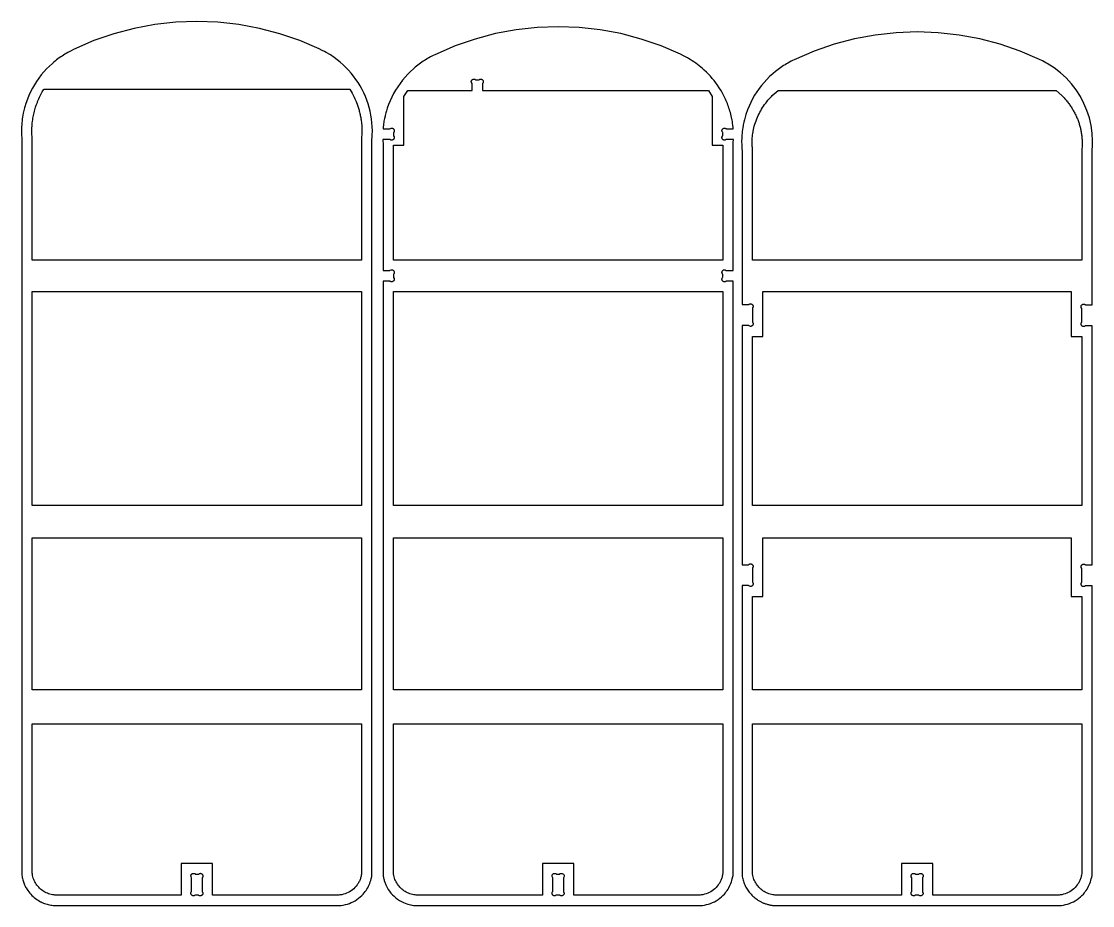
# Model space of a CAD drawing. Extents: x -1558 to 498, y -659 to 1005.
# Drawn here: x -114 to 498, y -659 to -154 of the extents above; entities that cross this region are included whole.
import ezdxf

# ---------------------------------------------------------------- set-up
doc = ezdxf.new("R2010")
doc.units = 0
doc.layers.add('SECTIONCUTEDGES', color=18, linetype='CONTINUOUS')

msp = doc.modelspace()

# ---------------------------------------------------------------- linework, layer by layer
at = {"layer": 'SECTIONCUTEDGES'}
for points in [[(-104.5, -655.57), (-103.72, -656.03), (-103.09, -656.37), (-102.77, -656.54), (-102.11, -656.85), (-101.45, -657.14), (-100.77, -657.4), (-100.09, -657.64), (-99.4, -657.85), (-98.71, -658.03), (-98.02, -658.2), (-97.32, -658.33), (-96.61, -658.44), (-95.9, -658.52), (-95.16, -658.59), (67.56, -658.59), (68.63, -658.49), (69.82, -658.31), (70.99, -658.07), (72.15, -657.75), (73.29, -657.37), (74.4, -656.91), (75.48, -656.39), (76.53, -655.81), (77.54, -655.16), (78.52, -654.45), (79.44, -653.69), (80.32, -652.87), (81.15, -652), (81.73, -651.32), (82.28, -650.62), (82.8, -649.89), (83.29, -649.14), (83.74, -648.37), (84.16, -647.58), (84.54, -646.77), (84.89, -645.95), (85.2, -645.11), (85.47, -644.26), (85.71, -643.4), (86.02, -641.93), (86.1, -641.46), (86.2, -640.53), (86.21, -221.26), (86.26, -219.93), (86.4, -217.93), (86.43, -216.82), (86.43, -216.15), (86.36, -213.93), (86.19, -211.71), (85.93, -209.5), (85.58, -207.3), (85.13, -205.12), (84.59, -202.96), (83.95, -200.83), (83.23, -198.73), (82.41, -196.66), (81.51, -194.62), (80.52, -192.63), (79.44, -190.68), (78.28, -188.78), (77.04, -186.93), (75.73, -185.14), (74.33, -183.4), (72.87, -181.73), (71.33, -180.12), (69.72, -178.58), (68.05, -177.11), (66.32, -175.71), (64.53, -174.39), (62.42, -172.97), (60.12, -171.59), (59.16, -171.07), (57.73, -170.34), (56.05, -169.53), (44.99, -164.79), (33.62, -160.87), (21.99, -157.81), (10.17, -155.6), (-1.78, -154.28), (-13.8, -153.83), (-25.82, -154.28), (-37.77, -155.6), (-49.6, -157.81), (-61.23, -160.87), (-72.6, -164.79), (-84.33, -169.85), (-85.69, -170.55), (-86.76, -171.12), (-87.59, -171.58), (-88.41, -172.06), (-89.22, -172.56), (-90.02, -173.07), (-90.82, -173.59), (-91.61, -174.12), (-92.38, -174.67), (-93.15, -175.24), (-93.91, -175.81), (-94.66, -176.4), (-95.59, -177.16), (-96.3, -177.76), (-98.06, -179.36), (-99.68, -180.97), (-101.23, -182.65), (-102.71, -184.41), (-104.1, -186.22), (-105.42, -188.1), (-106.64, -190.03), (-107.78, -192.02), (-108.83, -194.05), (-109.79, -196.13), (-110.65, -198.25), (-111.53, -200.76), (-112.07, -202.51), (-112.27, -203.23), (-112.63, -204.68), (-112.95, -206.13), (-113.2, -207.39), (-113.38, -208.46), (-113.54, -209.52), (-113.68, -210.59), (-113.79, -211.66), (-113.89, -212.74), (-113.98, -214.1), (-114.01, -214.93), (-114.03, -216.32), (-114.01, -217.62), (-113.94, -218.84), (-113.84, -220.26), (-113.81, -221.49), (-113.81, -640.53), (-113.77, -640.94), (-113.73, -641.3), (-113.64, -641.94), (-113.53, -642.57), (-113.4, -643.2), (-113.25, -643.82), (-113.08, -644.44), (-112.89, -645.05), (-112.67, -645.65), (-112.44, -646.25), (-112.18, -646.84), (-111.91, -647.42), (-111.61, -647.99), (-111.3, -648.55), (-110.83, -649.32), (-110.33, -650.06), (-109.79, -650.78), (-109.23, -651.48), (-108.63, -652.15), (-108.01, -652.79), (-107.36, -653.41), (-106.68, -654), (-105.97, -654.55), (-105.25, -655.08)], [(102.98, -656.25), (104.14, -656.82), (106.02, -657.56), (106.65, -657.77), (107.53, -658.02), (108.31, -658.2), (108.99, -658.33), (109.89, -658.47), (110.12, -658.49), (111.02, -658.58), (111.15, -658.59), (273.87, -658.59), (274.94, -658.49), (276.13, -658.31), (277.3, -658.07), (278.46, -657.75), (279.6, -657.37), (280.71, -656.91), (281.8, -656.39), (282.84, -655.81), (283.86, -655.16), (284.83, -654.45), (285.76, -653.69), (286.63, -652.87), (287.46, -652), (288.04, -651.32), (288.59, -650.62), (289.11, -649.89), (289.6, -649.14), (290.05, -648.37), (290.47, -647.58), (290.86, -646.77), (291.2, -645.95), (291.51, -645.11), (291.79, -644.26), (292.02, -643.4), (292.33, -641.93), (292.43, -641.34), (292.51, -640.67), (292.52, -640.53), (292.52, -302.03), (292.52, -302.03), (288.65, -302.03), (288.61, -302.05), (288.58, -302.1), (288.48, -302.18), (288.35, -302.27), (288.28, -302.31), (288.13, -302.38), (287.98, -302.42), (287.9, -302.44), (287.74, -302.47), (287.58, -302.47), (287.49, -302.47), (287.33, -302.45), (287.17, -302.41), (287.02, -302.35), (286.87, -302.28), (286.8, -302.24), (286.64, -302.12), (286.56, -302.05), (286.48, -301.97), (286.41, -301.89), (286.35, -301.8), (286.29, -301.7), (286.24, -301.6), (286.19, -301.5), (286.16, -301.4), (286.13, -301.29), (286.11, -301.18), (286.1, -301.07), (286.09, -300.97), (286.11, -300.82), (286.12, -300.77), (286.17, -300.62), (286.24, -300.48), (286.5, -300), (286.54, -299.91), (286.53, -298.15), (286.51, -298.11), (286.47, -298.09), (286.37, -297.98), (286.33, -297.91), (286.25, -297.78), (286.22, -297.72), (286.16, -297.54), (286.13, -297.4), (286.1, -297.18), (286.11, -296.96), (286.13, -296.81), (286.16, -296.68), (286.21, -296.54), (286.27, -296.41), (286.34, -296.29), (286.42, -296.17), (286.52, -296.07), (286.62, -295.97), (286.73, -295.88), (286.85, -295.8), (286.98, -295.74), (287.11, -295.68), (287.31, -295.63), (287.38, -295.62), (287.52, -295.61), (287.66, -295.62), (287.79, -295.65), (287.92, -295.69), (288.43, -295.95), (288.64, -296.04), (292.52, -296.04), (292.52, -296.04), (292.53, -223.79), (292.56, -222.97), (292.65, -221.18), (288.62, -221.19), (288.48, -221.25), (287.92, -221.53), (287.79, -221.58), (287.66, -221.6), (287.59, -221.61), (287.45, -221.61), (287.31, -221.59), (287.11, -221.54), (286.98, -221.49), (286.85, -221.42), (286.73, -221.34), (286.62, -221.25), (286.52, -221.16), (286.42, -221.05), (286.34, -220.93), (286.27, -220.81), (286.21, -220.68), (286.16, -220.55), (286.12, -220.34), (286.1, -220.12), (286.11, -219.97), (286.14, -219.75), (286.21, -219.54), (286.24, -219.47), (286.31, -219.34), (286.42, -219.19), (286.53, -219.08), (286.54, -219.06), (286.53, -217.27), (286.46, -217.14), (286.21, -216.7), (286.15, -216.55), (286.12, -216.46), (286.1, -216.3), (286.09, -216.2), (286.11, -216.04), (286.13, -215.93), (286.16, -215.82), (286.2, -215.72), (286.24, -215.62), (286.29, -215.52), (286.35, -215.43), (286.41, -215.34), (286.48, -215.25), (286.56, -215.17), (286.64, -215.1), (286.73, -215.03), (286.87, -214.94), (286.94, -214.91), (287.09, -214.84), (287.25, -214.79), (287.41, -214.76), (287.58, -214.75), (287.74, -214.76), (287.9, -214.78), (288.06, -214.82), (288.21, -214.88), (288.35, -214.95), (288.48, -215.04), (288.62, -215.18), (288.66, -215.19), (292.5, -215.19), (292.46, -214.62), (292.29, -212.92), (292.19, -212.07), (292.05, -211.1), (291.88, -210.06), (291.81, -209.72), (291.6, -208.69), (291.37, -207.67), (291.14, -206.79), (290.91, -205.91), (290.65, -205.04), (290.39, -204.17), (290.1, -203.31), (289.81, -202.45), (289.5, -201.6), (289.17, -200.75), (288.83, -199.91), (288.48, -199.07), (288.11, -198.24), (287.73, -197.42), (287, -195.94), (286.21, -194.48), (285.39, -193.05), (284.51, -191.65), (283.59, -190.27), (282.63, -188.93), (281.62, -187.62), (280.57, -186.34), (279.48, -185.1), (278.35, -183.9), (277.18, -182.73), (275.97, -181.6), (275.04, -180.77), (274.08, -179.96), (273.1, -179.18), (272.11, -178.41), (271.1, -177.67), (270.08, -176.95), (269.03, -176.25), (267.97, -175.58), (266.9, -174.93), (266.36, -174.61), (265.26, -174), (264.15, -173.41), (262.36, -172.52), (251.31, -167.78), (239.94, -163.87), (228.31, -160.8), (216.48, -158.6), (204.53, -157.27), (192.51, -156.83), (180.49, -157.27), (168.54, -158.6), (156.72, -160.8), (145.09, -163.87), (133.72, -167.78), (122.06, -172.81), (121.19, -173.24), (120.39, -173.66), (119.56, -174.11), (118.73, -174.58), (117.91, -175.06), (117.09, -175.55), (116.29, -176.06), (115.49, -176.58), (114.71, -177.12), (113.93, -177.67), (113.16, -178.23), (112.4, -178.8), (111.66, -179.39), (110.87, -180.03), (109.95, -180.81), (108.25, -182.35), (106.63, -183.96), (105.08, -185.65), (103.6, -187.4), (102.21, -189.21), (100.9, -191.09), (99.67, -193.02), (98.53, -195.01), (97.48, -197.04), (96.53, -199.12), (95.66, -201.24), (94.9, -203.4), (94.42, -204.9), (94.08, -206.1), (93.72, -207.49), (93.64, -207.84), (93.33, -209.24), (93.05, -210.7), (92.98, -211.15), (92.75, -212.75), (92.58, -214.46), (92.53, -215.19), (96.45, -215.16), (97.1, -214.84), (97.23, -214.79), (97.37, -214.77), (97.5, -214.76), (97.57, -214.76), (97.71, -214.77), (97.91, -214.83), (98.05, -214.88), (98.17, -214.95), (98.29, -215.03), (98.4, -215.11), (98.51, -215.21), (98.6, -215.32), (98.68, -215.44), (98.75, -215.56), (98.81, -215.69), (98.86, -215.82), (98.91, -216.03), (98.92, -216.11), (98.92, -216.33), (98.9, -216.55), (98.86, -216.69), (98.78, -216.9), (98.63, -217.15), (98.51, -217.27), (98.49, -217.31), (98.49, -219.08), (98.56, -219.23), (98.83, -219.72), (98.89, -219.86), (98.92, -220.01), (98.93, -220.17), (98.91, -220.33), (98.89, -220.44), (98.86, -220.55), (98.83, -220.65), (98.78, -220.75), (98.73, -220.85), (98.68, -220.94), (98.61, -221.03), (98.54, -221.12), (98.46, -221.2), (98.38, -221.27), (98.29, -221.34), (98.15, -221.42), (98.01, -221.5), (97.85, -221.55), (97.69, -221.59), (97.53, -221.61), (97.36, -221.62), (97.2, -221.6), (97.04, -221.57), (96.97, -221.55), (96.82, -221.49), (96.67, -221.42), (96.54, -221.33), (96.47, -221.27), (96.42, -221.21), (96.38, -221.18), (92.37, -221.18), (92.5, -224.2), (92.51, -224.48), (92.51, -296.04), (96.37, -296.04), (96.42, -296.03), (96.64, -295.93), (97.11, -295.69), (97.24, -295.65), (97.37, -295.62), (97.44, -295.61), (97.58, -295.61), (97.72, -295.63), (97.92, -295.68), (98.05, -295.74), (98.18, -295.8), (98.3, -295.88), (98.41, -295.97), (98.51, -296.07), (98.61, -296.17), (98.69, -296.29), (98.76, -296.41), (98.82, -296.54), (98.87, -296.68), (98.91, -296.89), (98.93, -297.03), (98.92, -297.25), (98.9, -297.4), (98.85, -297.61), (98.82, -297.68), (98.76, -297.82), (98.72, -297.88), (98.57, -298.08), (98.52, -298.11), (98.5, -298.15), (98.5, -299.94), (98.57, -300.08), (98.84, -300.57), (98.88, -300.67), (98.92, -300.82), (98.93, -300.92), (98.94, -301.02), (98.92, -301.18), (98.9, -301.29), (98.87, -301.4), (98.84, -301.5), (98.79, -301.6), (98.74, -301.7), (98.68, -301.8), (98.62, -301.89), (98.55, -301.97), (98.47, -302.05), (98.39, -302.12), (98.3, -302.19), (98.16, -302.28), (98.01, -302.35), (97.86, -302.41), (97.78, -302.43), (97.62, -302.46), (97.45, -302.47), (97.37, -302.47), (97.21, -302.46), (97.05, -302.42), (96.98, -302.4), (96.83, -302.34), (96.75, -302.31), (96.61, -302.23), (96.48, -302.13), (96.43, -302.06), (96.37, -302.03), (92.51, -302.03), (92.52, -640.67), (92.58, -641.25), (92.66, -641.88), (92.74, -642.38), (92.84, -642.88), (92.95, -643.37), (93.07, -643.86), (93.21, -644.35), (93.36, -644.84), (93.52, -645.32), (93.69, -645.8), (93.88, -646.27), (94.08, -646.73), (94.29, -647.2), (94.82, -648.23), (95.5, -649.35), (96.23, -650.41), (97.02, -651.42), (97.88, -652.38), (98.8, -653.28), (99.77, -654.12), (100.8, -654.9), (101.87, -655.61)], [(305.41, -654.57), (306, -655), (306.61, -655.41), (306.96, -655.63), (307.31, -655.84), (307.67, -656.05), (308.03, -656.25), (308.4, -656.44), (308.77, -656.62), (309.14, -656.8), (309.52, -656.97), (309.9, -657.13), (310.28, -657.28), (310.67, -657.43), (311.05, -657.56), (311.44, -657.69), (311.83, -657.81), (312.22, -657.92), (312.61, -658.03), (313.01, -658.12), (313.4, -658.21), (313.8, -658.29), (314.2, -658.36), (314.6, -658.42), (315, -658.47), (315.41, -658.52), (316.09, -658.58), (478.92, -658.59), (479.99, -658.49), (481.18, -658.31), (482.35, -658.07), (483.51, -657.75), (484.65, -657.37), (485.76, -656.91), (486.84, -656.39), (487.89, -655.81), (488.9, -655.16), (489.88, -654.45), (490.8, -653.69), (491.68, -652.87), (492.51, -652), (493.09, -651.32), (493.64, -650.62), (494.16, -649.89), (494.65, -649.14), (495.1, -648.37), (495.52, -647.58), (495.9, -646.77), (496.25, -645.95), (496.56, -645.11), (496.83, -644.26), (497.07, -643.4), (497.31, -642.29), (497.46, -641.46), (497.55, -640.72), (497.56, -640.53), (497.56, -476.08), (493.75, -476.08), (493.72, -476.1), (493.17, -476.4), (493.05, -476.46), (492.93, -476.49), (492.77, -476.52), (492.57, -476.52), (492.49, -476.51), (492.34, -476.48), (492.19, -476.43), (492.05, -476.37), (491.91, -476.29), (491.73, -476.16), (491.65, -476.08), (491.53, -475.95), (491.45, -475.83), (491.37, -475.7), (491.32, -475.56), (491.27, -475.43), (491.24, -475.28), (491.22, -475.14), (491.21, -474.99), (491.22, -474.84), (491.25, -474.7), (491.32, -474.46), (491.41, -474.26), (491.52, -474.11), (491.62, -474.01), (491.65, -473.97), (491.65, -466.23), (491.63, -466.15), (491.3, -465.57), (491.26, -465.47), (491.22, -465.32), (491.21, -465.22), (491.21, -465.12), (491.22, -464.96), (491.24, -464.85), (491.27, -464.74), (491.31, -464.64), (491.35, -464.54), (491.4, -464.44), (491.46, -464.34), (491.53, -464.25), (491.6, -464.17), (491.67, -464.09), (491.76, -464.02), (491.91, -463.9), (492.06, -463.82), (492.21, -463.76), (492.37, -463.71), (492.45, -463.69), (492.61, -463.67), (492.77, -463.67), (492.85, -463.67), (493.01, -463.7), (493.17, -463.74), (493.32, -463.79), (493.46, -463.87), (493.53, -463.91), (493.69, -464.03), (493.74, -464.09), (493.77, -464.11), (497.56, -464.11), (497.56, -327.63), (493.76, -327.63), (493.68, -327.66), (493.17, -327.95), (492.97, -328.03), (492.81, -328.06), (492.57, -328.06), (492.41, -328.04), (492.34, -328.03), (492.19, -327.98), (492.12, -327.95), (491.98, -327.88), (491.85, -327.8), (491.73, -327.71), (491.65, -327.63), (491.53, -327.49), (491.45, -327.37), (491.37, -327.25), (491.32, -327.11), (491.27, -326.97), (491.24, -326.83), (491.22, -326.69), (491.21, -326.54), (491.22, -326.39), (491.25, -326.25), (491.28, -326.12), (491.36, -325.93), (491.44, -325.76), (491.53, -325.64), (491.63, -325.55), (491.64, -325.53), (491.65, -317.76), (491.62, -317.68), (491.35, -317.21), (491.28, -317.07), (491.25, -316.97), (491.22, -316.82), (491.21, -316.77), (491.21, -316.61), (491.22, -316.5), (491.24, -316.4), (491.27, -316.29), (491.31, -316.18), (491.35, -316.08), (491.4, -315.99), (491.46, -315.89), (491.53, -315.8), (491.65, -315.66), (491.76, -315.57), (491.84, -315.5), (491.98, -315.41), (492.13, -315.34), (492.21, -315.31), (492.37, -315.26), (492.53, -315.23), (492.69, -315.22), (492.85, -315.22), (493.01, -315.25), (493.09, -315.26), (493.25, -315.31), (493.39, -315.38), (493.53, -315.46), (493.66, -315.56), (493.72, -315.62), (493.75, -315.65), (493.76, -315.66), (497.56, -315.66), (497.57, -227.26), (497.58, -226.83), (497.65, -225.34), (497.75, -223.85), (497.79, -222.79), (497.79, -222.14), (497.55, -217.69), (496.94, -213.29), (495.95, -208.95), (494.59, -204.71), (492.87, -200.61), (490.8, -196.67), (488.4, -192.92), (485.69, -189.39), (482.69, -186.11), (479.41, -183.09), (475.89, -180.37), (471.9, -177.82), (471.13, -177.38), (469.11, -176.34), (467.41, -175.52), (456.35, -170.77), (444.98, -166.86), (433.35, -163.79), (421.53, -161.59), (409.58, -160.26), (397.56, -159.82), (385.54, -160.26), (373.59, -161.59), (361.76, -163.79), (350.13, -166.86), (338.76, -170.77), (327.26, -175.73), (326.46, -176.12), (325.55, -176.59), (324.6, -177.1), (323.77, -177.57), (322.95, -178.05), (322.14, -178.54), (321.34, -179.05), (320.54, -179.58), (319.75, -180.11), (318.98, -180.66), (318.21, -181.22), (317.45, -181.8), (316.7, -182.38), (315.38, -183.47), (315.16, -183.67), (313.3, -185.34), (311.68, -186.96), (310.12, -188.64), (308.65, -190.39), (307.26, -192.21), (305.94, -194.08), (304.72, -196.02), (303.58, -198), (302.53, -200.04), (301.57, -202.12), (300.71, -204.24), (299.77, -206.92), (299.29, -208.5), (298.91, -209.94), (298.56, -211.39), (298.26, -212.85), (298.16, -213.38), (297.98, -214.44), (297.82, -215.51), (297.68, -216.58), (297.56, -217.65), (297.47, -218.72), (297.38, -220.09), (297.36, -220.64), (297.33, -222.03), (297.33, -222.79), (297.36, -223.81), (297.39, -224.42), (297.45, -225.23), (297.53, -226.66), (297.55, -227.47), (297.55, -315.52), (301.35, -315.52), (301.4, -315.48), (301.44, -315.44), (301.52, -315.37), (301.65, -315.28), (301.8, -315.21), (301.87, -315.18), (302.02, -315.13), (302.18, -315.09), (302.34, -315.08), (302.42, -315.08), (302.59, -315.09), (302.75, -315.12), (302.91, -315.17), (302.99, -315.2), (303.13, -315.27), (303.27, -315.36), (303.36, -315.43), (303.46, -315.52), (303.59, -315.67), (303.65, -315.75), (303.71, -315.85), (303.76, -315.95), (303.81, -316.05), (303.84, -316.15), (303.87, -316.26), (303.89, -316.37), (303.9, -316.48), (303.91, -316.63), (303.89, -316.73), (303.85, -316.88), (303.79, -317.03), (303.49, -317.56), (303.46, -317.64), (303.46, -325.37), (303.49, -325.42), (303.56, -325.48), (303.6, -325.52), (303.67, -325.62), (303.74, -325.75), (303.79, -325.87), (303.87, -326.11), (303.89, -326.26), (303.9, -326.4), (303.9, -326.55), (303.88, -326.69), (303.85, -326.84), (303.8, -326.98), (303.74, -327.11), (303.67, -327.24), (303.59, -327.36), (303.46, -327.49), (303.39, -327.57), (303.21, -327.71), (303.07, -327.78), (303, -327.81), (302.85, -327.87), (302.7, -327.91), (302.55, -327.93), (302.39, -327.93), (302.31, -327.93), (302.1, -327.88), (301.95, -327.81), (301.56, -327.59), (301.42, -327.52), (301.37, -327.5), (297.55, -327.49), (297.55, -463.97), (301.35, -463.97), (301.37, -463.96), (301.46, -463.87), (301.59, -463.77), (301.72, -463.69), (301.87, -463.63), (302.02, -463.58), (302.18, -463.55), (302.34, -463.53), (302.42, -463.53), (302.59, -463.54), (302.75, -463.57), (302.91, -463.62), (303.06, -463.69), (303.2, -463.77), (303.36, -463.88), (303.47, -463.97), (303.59, -464.12), (303.65, -464.21), (303.71, -464.3), (303.76, -464.4), (303.81, -464.5), (303.84, -464.6), (303.87, -464.71), (303.89, -464.82), (303.91, -464.98), (303.9, -465.13), (303.88, -465.24), (303.83, -465.38), (303.79, -465.48), (303.54, -465.92), (303.48, -466.03), (303.47, -466.09), (303.47, -473.84), (303.48, -473.86), (303.54, -473.91), (303.61, -473.98), (303.68, -474.09), (303.82, -474.4), (303.87, -474.56), (303.89, -474.71), (303.9, -474.85), (303.9, -475), (303.88, -475.15), (303.85, -475.29), (303.8, -475.43), (303.74, -475.56), (303.67, -475.69), (303.59, -475.81), (303.47, -475.94), (303.39, -476.02), (303.21, -476.16), (303.07, -476.23), (302.93, -476.29), (302.78, -476.34), (302.62, -476.37), (302.47, -476.38), (302.27, -476.37), (302.06, -476.32), (302.03, -476.3), (301.44, -475.98), (301.35, -475.95), (297.55, -475.94), (297.57, -640.76), (297.61, -641.16), (297.73, -642), (297.85, -642.69), (298, -643.38), (298.17, -644.07), (298.37, -644.74), (298.6, -645.41), (298.85, -646.07), (299.12, -646.72), (299.42, -647.36), (299.74, -647.99), (300.09, -648.61), (300.45, -649.21), (300.86, -649.82), (301.29, -650.42), (301.73, -651), (302.2, -651.57), (302.69, -652.11), (303.2, -652.64), (303.72, -653.15), (304.27, -653.65), (304.83, -654.12)], [(98.49, -290.13), (98.49, -224.52), (104.48, -224.52), (104.48, -196.64), (106.7, -193.18), (143.35, -193.18), (143.35, -189.3), (143.33, -189.25), (143, -188.65), (142.96, -188.56), (142.92, -188.41), (142.91, -188.25), (142.91, -188.15), (142.92, -188.04), (142.94, -187.93), (142.97, -187.83), (143.01, -187.72), (143.05, -187.62), (143.1, -187.52), (143.16, -187.43), (143.22, -187.34), (143.29, -187.25), (143.37, -187.18), (143.45, -187.1), (143.61, -186.99), (143.75, -186.91), (143.83, -186.87), (143.98, -186.82), (144.14, -186.78), (144.31, -186.76), (144.47, -186.75), (144.63, -186.77), (144.79, -186.8), (144.94, -186.85), (145.09, -186.91), (145.23, -187), (145.39, -187.12), (145.41, -187.16), (145.47, -187.19), (147.23, -187.19), (147.31, -187.16), (147.88, -186.85), (148.02, -186.79), (148.17, -186.76), (148.28, -186.75), (148.38, -186.75), (148.49, -186.77), (148.6, -186.79), (148.7, -186.82), (148.81, -186.85), (148.91, -186.9), (149.01, -186.95), (149.1, -187), (149.19, -187.07), (149.28, -187.14), (149.35, -187.22), (149.43, -187.3), (149.54, -187.45), (149.62, -187.6), (149.69, -187.75), (149.73, -187.91), (149.76, -188.07), (149.77, -188.15), (149.78, -188.32), (149.76, -188.48), (149.73, -188.63), (149.68, -188.79), (149.65, -188.86), (149.58, -189.01), (149.49, -189.14), (149.42, -189.22), (149.37, -189.25), (149.34, -189.31), (149.34, -193.18), (278.32, -193.18), (280.54, -196.64), (280.54, -224.52), (286.54, -224.52), (286.54, -290.13)], [(-107.82, -290.13), (-107.82, -221.32), (-107.84, -220.72), (-107.93, -219.32), (-108, -218.52), (-108.03, -217.92), (-108.06, -216.72), (-108.06, -215.85), (-108.04, -214.99), (-108.02, -214.56), (-107.97, -213.69), (-107.91, -212.83), (-107.83, -211.97), (-107.68, -210.73), (-107.57, -209.93), (-107.44, -209.12), (-107.3, -208.32), (-107.14, -207.52), (-106.97, -206.73), (-106.79, -205.93), (-106.59, -205.14), (-106.38, -204.36), (-106.15, -203.58), (-105.91, -202.8), (-105.52, -201.62), (-105.24, -200.82), (-104.93, -200.03), (-104.78, -199.63), (-104.45, -198.85), (-104.11, -198.07), (-103.62, -197), (-103.33, -196.4), (-102.72, -195.22), (-102.09, -194.06), (-101.42, -192.86), (-101.32, -192.71), (-101.21, -192.59), (-101.15, -192.54), (-101.11, -192.53), (73.53, -192.54), (73.58, -192.56), (73.68, -192.67), (73.79, -192.83), (74.9, -194.82), (75.5, -195.96), (76.07, -197.12), (76.44, -197.93), (76.68, -198.46), (77.13, -199.53), (77.34, -200.06), (77.75, -201.14), (78.12, -202.23), (78.3, -202.78), (78.64, -203.89), (78.81, -204.49), (78.97, -205.1), (79.13, -205.7), (79.27, -206.31), (79.41, -206.93), (79.54, -207.54), (79.66, -208.16), (79.77, -208.77), (79.88, -209.39), (79.97, -210.01), (80.06, -210.63), (80.14, -211.26), (80.24, -212.16), (80.32, -213.07), (80.38, -213.98), (80.41, -214.44), (80.44, -215.35), (80.46, -216.27), (80.45, -217.32), (80.39, -218.51), (80.3, -219.7), (80.25, -220.49), (80.23, -221.49), (80.22, -290.13)], [(303.54, -290.13), (303.54, -227.48), (303.5, -226.37), (303.46, -225.82), (303.41, -225.26), (303.33, -224.34), (303.3, -223.42), (303.32, -222.03), (303.38, -220.76), (303.42, -220.25), (303.48, -219.55), (303.58, -218.64), (303.7, -217.75), (303.85, -216.85), (303.93, -216.41), (304.11, -215.52), (304.31, -214.63), (304.58, -213.59), (304.88, -212.56), (305.21, -211.53), (305.57, -210.52), (305.96, -209.52), (306.38, -208.53), (306.81, -207.58), (307.26, -206.65), (307.74, -205.72), (308.24, -204.81), (308.77, -203.92), (309.32, -203.03), (309.89, -202.16), (310.48, -201.31), (311.09, -200.47), (311.73, -199.65), (312.38, -198.84), (313.13, -197.97), (313.78, -197.25), (314.32, -196.67), (314.79, -196.2), (318.12, -193.18), (476.99, -193.18), (480.3, -196.17), (481.19, -197.1), (481.59, -197.53), (481.99, -197.97), (482.37, -198.41), (482.75, -198.86), (483.13, -199.32), (483.49, -199.78), (483.85, -200.25), (484.21, -200.72), (484.55, -201.19), (484.89, -201.68), (485.23, -202.16), (485.55, -202.65), (485.87, -203.15), (486.18, -203.65), (486.48, -204.15), (486.78, -204.66), (487.07, -205.17), (487.35, -205.69), (487.62, -206.21), (487.89, -206.73), (488.15, -207.26), (488.4, -207.79), (488.64, -208.32), (488.87, -208.86), (489.09, -209.38), (489.3, -209.9), (489.5, -210.42), (489.69, -210.94), (489.87, -211.47), (490.05, -212), (490.22, -212.53), (490.38, -213.06), (490.53, -213.6), (490.67, -214.14), (490.81, -214.68), (490.93, -215.22), (491.05, -215.77), (491.16, -216.31), (491.26, -216.86), (491.35, -217.41), (491.44, -217.96), (491.51, -218.51), (491.58, -219.06), (491.64, -219.62), (491.69, -220.17), (491.73, -220.72), (491.77, -221.28), (491.8, -222.14), (491.81, -223.22), (491.77, -224.61), (491.59, -227.33), (491.58, -290.13)], [(-107.82, -430.22), (-107.82, -307.95), (80.22, -307.95), (80.22, -430.22)], [(98.49, -430.22), (98.49, -307.95), (286.53, -307.95), (286.53, -430.22)], [(303.54, -430.22), (303.54, -333.62), (309.53, -333.62), (309.53, -307.95), (485.6, -307.95), (485.6, -333.62), (491.58, -333.62), (491.58, -430.22)], [(-107.82, -535.49), (-107.82, -448.71), (80.22, -448.71), (80.22, -535.49)], [(98.49, -535.49), (98.49, -448.71), (286.53, -448.71), (286.53, -535.49)], [(303.54, -535.49), (303.54, -482.07), (309.53, -482.07), (309.53, -448.71), (485.59, -448.71), (485.59, -482.07), (491.58, -482.07), (491.58, -535.49)], [(-103.07, -649.2), (-103.63, -648.69), (-104.16, -648.14), (-104.66, -647.56), (-105.14, -646.96), (-105.57, -646.33), (-105.98, -645.68), (-106.35, -645.01), (-106.68, -644.32), (-106.97, -643.62), (-107.23, -642.9), (-107.44, -642.16), (-107.62, -641.42), (-107.76, -640.6), (-107.82, -640.06), (-107.82, -554.82), (80.22, -554.82), (80.2, -640.27), (80.14, -640.83), (80.11, -641.03), (79.96, -641.81), (79.85, -642.3), (79.71, -642.78), (79.56, -643.27), (79.39, -643.74), (79.2, -644.21), (78.99, -644.67), (78.76, -645.12), (78.52, -645.57), (78.26, -646), (77.99, -646.42), (77.69, -646.84), (77.1, -647.59), (76.45, -648.31), (75.75, -648.98), (75.01, -649.6), (74.24, -650.17), (73.42, -650.68), (72.57, -651.14), (71.69, -651.54), (70.79, -651.88), (69.87, -652.16), (68.93, -652.37), (67.8, -652.55), (67.3, -652.59), (-4.82, -652.6), (-4.82, -634.64), (-22.78, -634.64), (-22.78, -652.6), (-94.93, -652.59), (-95.34, -652.55), (-96.29, -652.42), (-97.03, -652.27), (-97.77, -652.08), (-98.49, -651.85), (-99.2, -651.59), (-99.9, -651.28), (-100.58, -650.93), (-101.23, -650.55), (-101.87, -650.14), (-102.48, -649.69)], [(105.74, -650.93), (105.08, -650.55), (104.44, -650.14), (103.83, -649.69), (103.25, -649.2), (102.69, -648.69), (102.15, -648.14), (101.65, -647.56), (101.18, -646.96), (100.74, -646.34), (100.33, -645.69), (99.97, -645.01), (99.63, -644.32), (99.34, -643.62), (99.09, -642.9), (98.87, -642.16), (98.7, -641.42), (98.52, -640.4), (98.49, -640.06), (98.49, -554.82), (286.53, -554.82), (286.52, -640.26), (286.48, -640.63), (286.4, -641.16), (286.28, -641.81), (286.16, -642.3), (286.02, -642.79), (285.87, -643.27), (285.7, -643.74), (285.51, -644.21), (285.3, -644.67), (285.08, -645.12), (284.83, -645.57), (284.57, -646), (284.3, -646.42), (284.01, -646.84), (283.41, -647.59), (282.76, -648.31), (282.06, -648.98), (281.33, -649.6), (280.55, -650.17), (279.73, -650.68), (278.88, -651.14), (278.01, -651.54), (277.1, -651.88), (276.18, -652.16), (275.24, -652.37), (274.2, -652.54), (273.65, -652.59), (273.5, -652.6), (201.49, -652.6), (201.49, -634.64), (183.53, -634.64), (183.53, -652.6), (111.38, -652.59), (110.81, -652.54), (110.02, -652.42), (109.28, -652.27), (108.54, -652.08), (107.82, -651.85), (107.11, -651.59), (106.41, -651.28)], [(306.69, -647.56), (306.22, -646.96), (305.78, -646.34), (305.38, -645.69), (305.01, -645.01), (304.68, -644.32), (304.39, -643.62), (304.13, -642.9), (303.92, -642.16), (303.74, -641.42), (303.58, -640.46), (303.56, -640.3), (303.54, -640.06), (303.54, -554.82), (491.58, -554.82), (491.57, -640.13), (491.42, -641.31), (491.32, -641.81), (491.21, -642.3), (491.07, -642.78), (490.92, -643.27), (490.75, -643.74), (490.56, -644.21), (490.35, -644.67), (490.12, -645.12), (489.88, -645.57), (489.62, -646), (489.35, -646.42), (489.05, -646.84), (488.45, -647.59), (487.81, -648.31), (487.11, -648.98), (486.37, -649.6), (485.59, -650.17), (484.78, -650.68), (483.93, -651.14), (483.05, -651.54), (482.15, -651.88), (481.23, -652.16), (480.29, -652.37), (479.33, -652.53), (478.63, -652.6), (406.54, -652.6), (406.54, -634.64), (388.58, -634.64), (388.58, -652.6), (316.38, -652.59), (315.82, -652.53), (315.07, -652.42), (314.33, -652.27), (313.59, -652.08), (312.87, -651.85), (312.15, -651.59), (311.46, -651.28), (310.78, -650.93), (310.13, -650.55), (309.49, -650.14), (308.88, -649.69), (308.29, -649.2), (307.73, -648.69), (307.2, -648.14)], [(-16.72, -652.66), (-16.87, -652.52), (-16.97, -652.38), (-17.07, -652.22), (-17.14, -652.06), (-17.19, -651.89), (-17.22, -651.72), (-17.24, -651.55), (-17.23, -651.37), (-17.2, -651.2), (-17.18, -651.12), (-17.12, -650.96), (-17.04, -650.8), (-16.95, -650.66), (-16.89, -650.58), (-16.8, -650.5), (-16.8, -650.49), (-16.8, -642.72), (-16.82, -642.67), (-17.15, -642.01), (-17.19, -641.88), (-17.22, -641.75), (-17.23, -641.61), (-17.22, -641.47), (-17.21, -641.4), (-17.16, -641.2), (-17.1, -641.07), (-17.04, -640.94), (-16.96, -640.82), (-16.87, -640.71), (-16.77, -640.61), (-16.67, -640.51), (-16.55, -640.43), (-16.43, -640.36), (-16.3, -640.3), (-16.16, -640.25), (-15.95, -640.21), (-15.73, -640.19), (-15.59, -640.2), (-15.37, -640.23), (-15.05, -640.34), (-14.8, -640.51), (-14.74, -640.57), (-14.72, -640.6), (-14.67, -640.63), (-12.93, -640.63), (-12.86, -640.6), (-12.27, -640.28), (-12.22, -640.26), (-12.07, -640.21), (-11.92, -640.19), (-11.82, -640.18), (-11.65, -640.2), (-11.55, -640.22), (-11.44, -640.25), (-11.34, -640.28), (-11.23, -640.33), (-11.14, -640.38), (-11.04, -640.44), (-10.95, -640.5), (-10.87, -640.57), (-10.79, -640.65), (-10.72, -640.73), (-10.6, -640.89), (-10.52, -641.03), (-10.46, -641.18), (-10.41, -641.34), (-10.38, -641.5), (-10.37, -641.58), (-10.37, -641.75), (-10.38, -641.91), (-10.41, -642.07), (-10.44, -642.14), (-10.49, -642.29), (-10.57, -642.44), (-10.66, -642.57), (-10.72, -642.65), (-10.8, -642.73), (-10.81, -642.75), (-10.8, -650.52), (-10.72, -650.7), (-10.45, -651.21), (-10.43, -651.28), (-10.39, -651.41), (-10.38, -651.55), (-10.37, -651.69), (-10.39, -651.82), (-10.45, -652.03), (-10.5, -652.16), (-10.57, -652.29), (-10.64, -652.41), (-10.73, -652.52), (-10.83, -652.62), (-10.94, -652.71), (-11.05, -652.8), (-11.18, -652.87), (-11.3, -652.93), (-11.44, -652.97), (-11.65, -653.02), (-11.72, -653.03), (-11.94, -653.04), (-12.16, -653.01), (-12.38, -652.95), (-12.65, -652.83), (-12.84, -652.68), (-12.89, -652.62), (-12.93, -652.6), (-14.67, -652.6), (-14.71, -652.61), (-14.85, -652.67), (-15.24, -652.9), (-15.42, -652.98), (-15.6, -653.03), (-15.79, -653.04), (-15.99, -653.02), (-16.19, -652.97), (-16.38, -652.89), (-16.56, -652.79)], [(189.55, -652.63), (189.4, -652.47), (189.34, -652.38), (189.23, -652.19), (189.15, -651.99), (189.1, -651.78), (189.08, -651.56), (189.08, -651.37), (189.11, -651.22), (189.15, -651.06), (189.18, -650.99), (189.24, -650.85), (189.33, -650.71), (189.48, -650.53), (189.52, -650.48), (189.52, -642.75), (189.5, -642.68), (189.36, -642.39), (189.19, -642.08), (189.14, -641.95), (189.1, -641.81), (189.09, -641.68), (189.08, -641.54), (189.1, -641.4), (189.16, -641.2), (189.21, -641.07), (189.28, -640.94), (189.35, -640.82), (189.44, -640.71), (189.54, -640.61), (189.65, -640.51), (189.76, -640.43), (189.89, -640.36), (190.02, -640.3), (190.15, -640.25), (190.36, -640.21), (190.58, -640.19), (190.8, -640.2), (191.02, -640.25), (191.22, -640.33), (191.42, -640.44), (191.55, -640.55), (191.58, -640.59), (191.63, -640.62), (193.41, -640.62), (193.44, -640.59), (193.49, -640.53), (193.74, -640.37), (193.79, -640.34), (194.15, -640.22), (194.52, -640.19), (194.88, -640.25), (195.21, -640.4), (195.5, -640.63), (195.73, -640.92), (195.88, -641.25), (195.94, -641.61), (195.91, -641.98), (195.79, -642.34), (195.55, -642.68), (195.52, -642.71), (195.5, -642.75), (195.51, -650.49), (195.53, -650.55), (195.68, -650.87), (195.83, -651.15), (195.88, -651.28), (195.92, -651.41), (195.94, -651.55), (195.94, -651.69), (195.92, -651.82), (195.87, -652.03), (195.81, -652.16), (195.75, -652.29), (195.67, -652.41), (195.58, -652.52), (195.48, -652.62), (195.38, -652.71), (195.26, -652.8), (195.14, -652.87), (195.01, -652.93), (194.87, -652.97), (194.66, -653.02), (194.44, -653.04), (194.3, -653.03), (194.08, -652.99), (193.8, -652.9), (193.73, -652.86), (193.51, -652.72), (193.45, -652.66), (193.42, -652.62), (193.38, -652.6), (191.62, -652.6), (191.33, -652.73), (190.92, -652.95), (190.74, -653), (190.56, -653.03), (190.5, -653.03), (190.31, -653.01), (190.1, -652.96), (189.9, -652.88), (189.72, -652.76)], [(394.76, -652.77), (394.64, -652.68), (394.54, -652.57), (394.44, -652.46), (394.36, -652.34), (394.29, -652.22), (394.23, -652.08), (394.18, -651.94), (394.15, -651.8), (394.13, -651.65), (394.13, -651.51), (394.14, -651.36), (394.21, -651.05), (394.24, -650.97), (394.37, -650.71), (394.56, -650.5), (394.57, -650.48), (394.56, -642.72), (394.54, -642.67), (394.22, -642.09), (394.16, -641.94), (394.13, -641.79), (394.12, -641.63), (394.14, -641.47), (394.16, -641.36), (394.19, -641.26), (394.22, -641.15), (394.27, -641.05), (394.32, -640.95), (394.38, -640.86), (394.44, -640.77), (394.51, -640.69), (394.59, -640.61), (394.67, -640.53), (394.83, -640.42), (394.97, -640.34), (395.12, -640.28), (395.2, -640.25), (395.36, -640.21), (395.44, -640.2), (395.61, -640.19), (395.77, -640.19), (395.93, -640.21), (396.08, -640.25), (396.23, -640.31), (396.38, -640.39), (396.51, -640.48), (396.6, -640.56), (396.65, -640.61), (396.68, -640.63), (398.48, -640.61), (398.7, -640.51), (399.16, -640.27), (399.3, -640.23), (399.43, -640.2), (399.57, -640.19), (399.71, -640.2), (399.84, -640.22), (399.98, -640.26), (400.11, -640.32), (400.24, -640.38), (400.36, -640.46), (400.47, -640.55), (400.57, -640.65), (400.67, -640.76), (400.75, -640.87), (400.82, -640.99), (400.88, -641.12), (400.93, -641.26), (400.97, -641.47), (400.99, -641.69), (400.97, -641.91), (400.93, -642.12), (400.86, -642.3), (400.71, -642.56), (400.62, -642.67), (400.58, -642.7), (400.55, -642.75), (400.56, -650.51), (400.73, -650.87), (400.88, -651.15), (400.93, -651.28), (400.95, -651.34), (400.98, -651.48), (400.99, -651.62), (400.98, -651.76), (400.97, -651.82), (400.91, -652.03), (400.86, -652.16), (400.79, -652.29), (400.72, -652.41), (400.63, -652.52), (400.53, -652.62), (400.42, -652.71), (400.31, -652.8), (400.18, -652.87), (400.05, -652.93), (399.92, -652.97), (399.71, -653.02), (399.49, -653.04), (399.34, -653.03), (399.12, -652.99), (398.81, -652.88), (398.56, -652.72), (398.47, -652.62), (398.43, -652.6), (396.68, -652.6), (396.59, -652.63), (396, -652.96), (395.93, -652.99), (395.72, -653.03), (395.56, -653.04), (395.48, -653.03), (395.33, -653.01), (395.18, -652.97), (395.03, -652.92), (394.89, -652.85)]]:
    msp.add_lwpolyline(points, close=True, dxfattribs=at)

doc.saveas('drawing.dxf')
